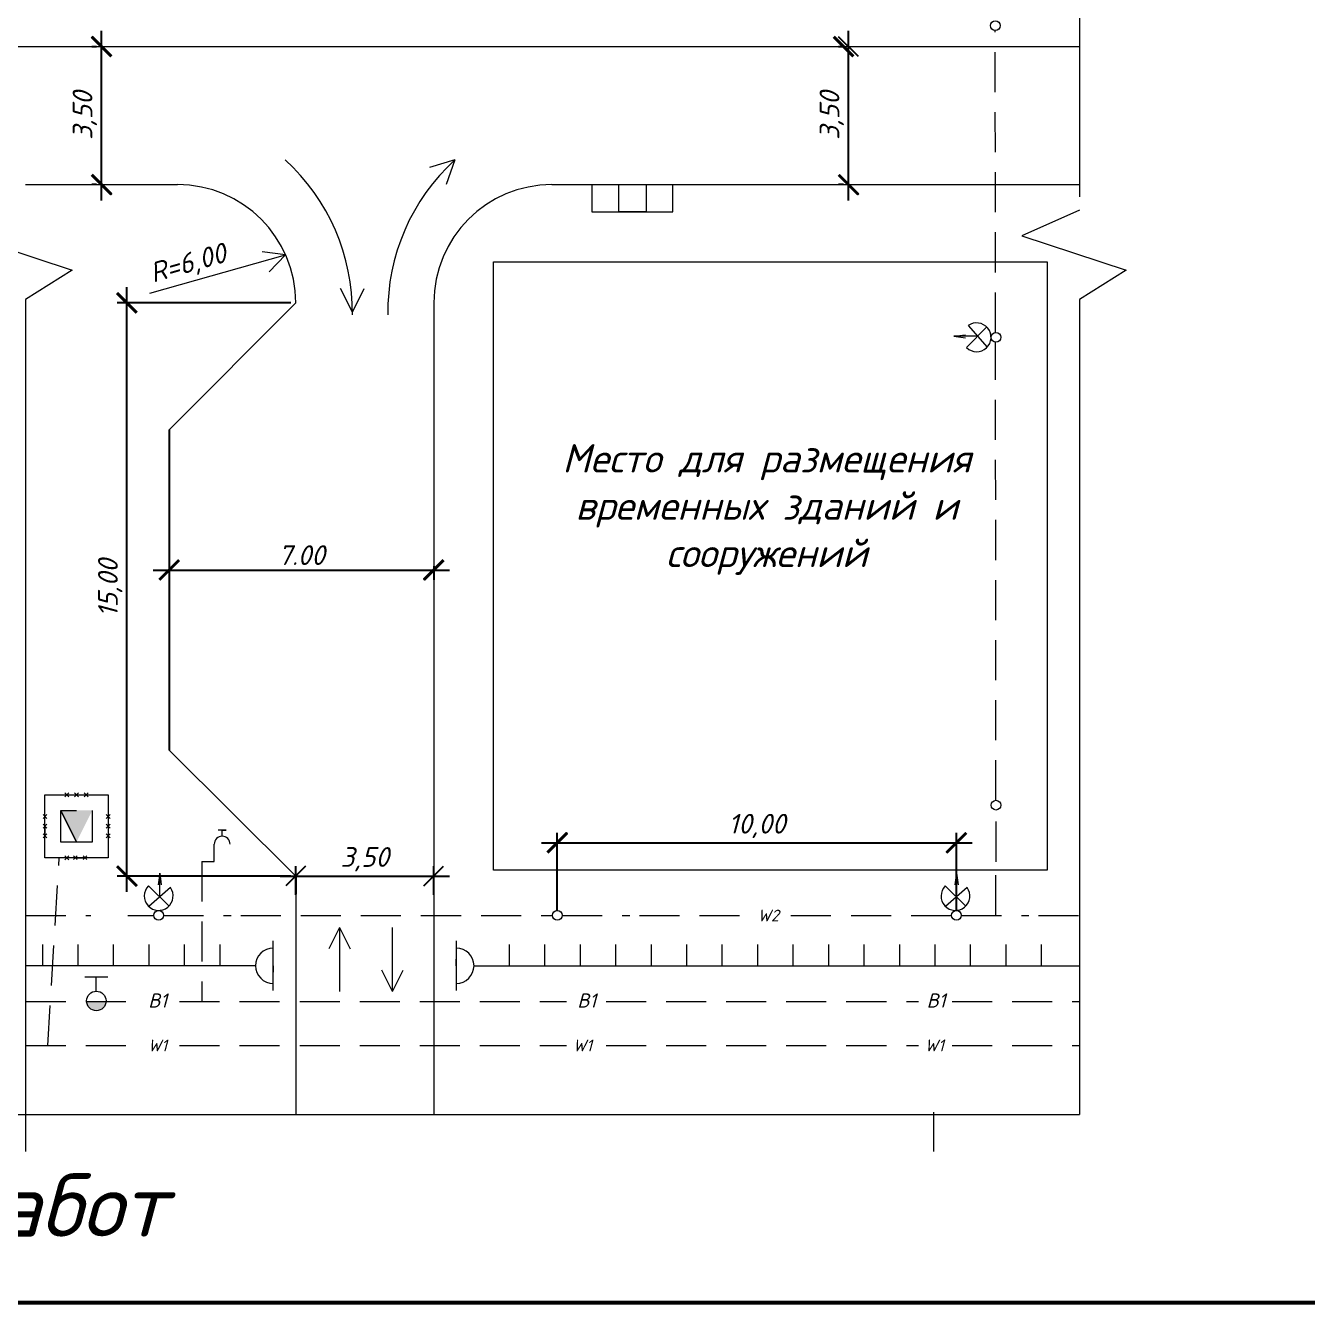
# Model space of a CAD drawing. Header units: millimetres. Extents: x 27137 to 30937, y -4667 to -569.
# Drawn here: x 28579.3 to 28741.9, y -853.6 to -691.6 of the extents above; entities that cross this region are included whole.
import ezdxf

# ---------------------------------------------------------------- set-up
doc = ezdxf.new("R2010")
doc.units = ezdxf.units.MM
doc.header["$LTSCALE"] = 0.4
doc.linetypes.add('ACAD_ISO02W100', pattern=[15, 12, -3])
doc.linetypes.add('штриховаяX2', pattern=[38.1, 25.4, -12.7])
doc.layers.add('здания', color=7, linetype='Continuous', lineweight=40)
doc.styles.add('Isocpeur', font='isocpeui.ttf', dxfattribs={"height": 2.5})
doc.styles.get("Standard").update_dxf_attribs({"font": 'isocpeui.ttf', "height": 2.5})
doc.dimstyles.new('06', dxfattribs={"dimtxt": 2.5, "dimasz": 2.5, "dimexe": 1.25, "dimexo": 0.625, "dimtad": 1, "dimdec": 0, "dimlfac": 200, "dimtxsty": 'Standard', "dimblk": 'OBLIQUE', "dimcen": 2.5, "dimdle": 2, "dimadec": 0, "dimazin": 0, "dimtfac": 1, "dimtdec": 0, "dimtmove": 0, "dimatfit": 3, "dimldrblk": 'OBLIQUE', "dimfxl": 1, "dimarcsym": 0})

# ---------------------------------------------------------------- blocks, each defined once
blk = doc.blocks.new('_Oblique')
at = {"color": 0, "linetype": 'ByBlock', "lineweight": -2}
blk.add_line((-0.5, -0.5), (0.5, 0.5), dxfattribs=at)
blk = doc.blocks.new('*D445')
at = {"color": 0, "lineweight": -2, "transparency": 16777216}
for p, q in [((28683.71, -713.79), (28683.71, -692.29)), ((28683.09, -694.29), (28682.46, -694.29)), ((28683.09, -711.79), (28682.46, -711.79))]:
    blk.add_line(p, q, dxfattribs=at)
at = {"layer": 'Defpoints', "color": 0, "transparency": 16777216}
for p in [(28683.71, -694.29), (28683.71, -694.29), (28683.71, -711.79)]:
    blk.add_point(p, dxfattribs=at)
at = {"color": 0, "lineweight": -2, "transparency": 16777216, "xscale": 2.5, "yscale": 2.5, "zscale": 2.5}
for p, rotation in [((28683.71, -694.29), 90), ((28683.71, -711.79), 270)]:
    blk.add_blockref('_Oblique', p, dxfattribs=dict(at, rotation=rotation))
at = {"color": 0, "lineweight": 15, "transparency": 16777216, "insert": (28681.59, -703.04), "char_height": 2.5, "attachment_point": 5, "rotation": 90, "style": 'Isocpeur'}
blk.add_mtext('3,50', dxfattribs=at)
blk = doc.blocks.new('*D429')
at = {"color": 0, "lineweight": -2, "transparency": 16777216}
for p, q in [((28646.77, -803.84), (28646.77, -794.01)), ((28697.41, -803.84), (28697.41, -794.01)), ((28644.77, -795.26), (28699.41, -795.26))]:
    blk.add_line(p, q, dxfattribs=at)
at = {"layer": 'Defpoints', "color": 0, "transparency": 16777216}
for p in [(28697.41, -795.26), (28646.77, -804.46), (28697.41, -804.46)]:
    blk.add_point(p, dxfattribs=at)
at = {"color": 0, "lineweight": -2, "transparency": 16777216, "xscale": 2.5, "yscale": 2.5, "zscale": 2.5, "rotation": 180}
blk.add_blockref('_Oblique', (28646.77, -795.26), dxfattribs=at)
at = {"color": 0, "lineweight": -2, "transparency": 16777216, "xscale": 2.5, "yscale": 2.5, "zscale": 2.5}
blk.add_blockref('_Oblique', (28697.41, -795.26), dxfattribs=at)
at = {"color": 0, "lineweight": 15, "transparency": 16777216, "insert": (28672.09, -793.14), "char_height": 2.5, "attachment_point": 5, "style": 'Isocpeur'}
blk.add_mtext('10,00', dxfattribs=at)
blk = doc.blocks.new('*D446')
at = {"color": 0, "lineweight": -2, "transparency": 16777216}
for p, q in [((28592.17, -801.49), (28592.17, -724.79)), ((28612.97, -726.79), (28590.92, -726.79)), ((28612.97, -799.49), (28590.92, -799.49))]:
    blk.add_line(p, q, dxfattribs=at)
at = {"layer": 'Defpoints', "color": 0, "transparency": 16777216}
for p in [(28592.17, -726.79), (28613.59, -726.79), (28613.59, -799.49)]:
    blk.add_point(p, dxfattribs=at)
at = {"color": 0, "lineweight": -2, "transparency": 16777216, "xscale": 2.5, "yscale": 2.5, "zscale": 2.5}
for p, rotation in [((28592.17, -726.79), 90), ((28592.17, -799.49), 270)]:
    blk.add_blockref('_Oblique', p, dxfattribs=dict(at, rotation=rotation))
at = {"color": 0, "lineweight": 15, "transparency": 16777216, "insert": (28590.05, -762.98), "char_height": 2.5, "attachment_point": 5, "rotation": 90, "style": 'Isocpeur'}
blk.add_mtext('15,00', dxfattribs=at)
blk = doc.blocks.new('*D430')
at = {"color": 0, "lineweight": -2, "transparency": 16777216}
for p, q in [((28613.59, -801.88), (28613.59, -798.24)), ((28631.09, -801.88), (28631.09, -798.24)), ((28611.59, -799.49), (28633.09, -799.49))]:
    blk.add_line(p, q, dxfattribs=at)
at = {"layer": 'Defpoints', "color": 0, "transparency": 16777216}
for p in [(28631.09, -799.49), (28613.59, -802.51), (28631.09, -802.51)]:
    blk.add_point(p, dxfattribs=at)
at = {"color": 0, "lineweight": -2, "transparency": 16777216, "xscale": 2.5, "yscale": 2.5, "zscale": 2.5, "rotation": 180}
blk.add_blockref('_Oblique', (28613.59, -799.49), dxfattribs=at)
at = {"color": 0, "lineweight": -2, "transparency": 16777216, "xscale": 2.5, "yscale": 2.5, "zscale": 2.5}
blk.add_blockref('_Oblique', (28631.09, -799.49), dxfattribs=at)
at = {"color": 0, "lineweight": 15, "transparency": 16777216, "insert": (28622.34, -797.36), "char_height": 2.5, "attachment_point": 5, "style": 'Isocpeur'}
blk.add_mtext('3,50', dxfattribs=at)
blk = doc.blocks.new('*D431')
at = {"color": 0, "lineweight": -2, "transparency": 16777216}
for p, q in [((28588.96, -713.79), (28588.96, -692.29)), ((28588.33, -694.29), (28587.71, -694.29)), ((28588.33, -711.79), (28587.71, -711.79))]:
    blk.add_line(p, q, dxfattribs=at)
at = {"layer": 'Defpoints', "color": 0, "transparency": 16777216}
for p in [(28588.96, -694.29), (28588.96, -694.29), (28588.96, -711.79)]:
    blk.add_point(p, dxfattribs=at)
at = {"color": 0, "lineweight": -2, "transparency": 16777216, "xscale": 2.5, "yscale": 2.5, "zscale": 2.5}
for p, rotation in [((28588.96, -694.29), 90), ((28588.96, -711.79), 270)]:
    blk.add_blockref('_Oblique', p, dxfattribs=dict(at, rotation=rotation))
at = {"color": 0, "lineweight": 15, "transparency": 16777216, "insert": (28586.83, -703.04), "char_height": 2.5, "attachment_point": 5, "rotation": 90, "style": 'Isocpeur'}
blk.add_mtext('3,50', dxfattribs=at)
blk = doc.blocks.new('*D437')
at = {"color": 0, "lineweight": -2, "transparency": 16777216}
for p, q in [((28595.52, -760.67), (28633.09, -760.67)), ((28597.52, -760.2), (28597.52, -761.92)), ((28631.09, -760.2), (28631.09, -761.92))]:
    blk.add_line(p, q, dxfattribs=at)
at = {"layer": 'Defpoints', "color": 0, "transparency": 16777216}
for p in [(28597.52, -759.57), (28631.09, -759.57), (28631.09, -760.67)]:
    blk.add_point(p, dxfattribs=at)
at = {"color": 0, "lineweight": -2, "transparency": 16777216, "xscale": 2.5, "yscale": 2.5, "zscale": 2.5, "rotation": 180}
blk.add_blockref('_Oblique', (28597.52, -760.67), dxfattribs=at)
at = {"color": 0, "lineweight": -2, "transparency": 16777216, "xscale": 2.5, "yscale": 2.5, "zscale": 2.5}
blk.add_blockref('_Oblique', (28631.09, -760.67), dxfattribs=at)
at = {"color": 0, "lineweight": 15, "transparency": 16777216, "insert": (28614.31, -758.78), "char_height": 2.5, "attachment_point": 5, "style": 'Isocpeur'}
blk.add_mtext('7.00', dxfattribs=at)
blk = doc.blocks.new('_ArchTick')
at = {"color": 0, "linetype": 'ByBlock', "const_width": 0.15}
blk.add_lwpolyline([(-0.5, -0.5), (0.5, 0.5)], dxfattribs=at)

msp = doc.modelspace()

# ---------------------------------------------------------------- hatches: boundary and pattern name
at = {"lineweight": 15}
h = msp.add_hatch(color=256, dxfattribs=at)
h.dxf.hatch_style = 1
h.paths.add_polyline_path([(28585.7766, -791.171), (28583.7766, -791.171), (28585.7766, -795.171), (28585.7766, -793.171)])
h.paths.add_polyline_path([(28587.7766, -791.171), (28585.7766, -791.171), (28585.7766, -793.171), (28585.7766, -795.171)])
msp.add_hatch(color=256, dxfattribs=at).paths.add_polyline_path([(28589.526, -815.327), (28588.2889, -815.327), (28587.0517, -815.327, 1)])

# ---------------------------------------------------------------- linework, layer by layer
at = {"lineweight": 15, "ltscale": 0.5}
for p, q in [((28713.0342, -626.7868), (28713.0342, -713.3333)), ((28178.1826, -694.2868), (28713.0342, -694.2868)), ((28579.3213, -711.7868), (28598.5922, -711.7868)), ((28646.0922, -711.7868), (28713.0342, -711.7868)), ((28677.5196, -711.7868), (28677.5196, -711.7868)), ((28579.3213, -726.3773), (28579.3213, -789.1946)), ((28579.3213, -726.3773), (28579.3213, -829.7152)), ((28613.5922, -726.7868), (28597.5223, -742.8733)), ((28631.0922, -726.7868), (28631.0922, -829.7152)), ((28713.0342, -726.3773), (28713.0342, -789.1946)), ((28713.0342, -726.3773), (28713.0342, -789.1946)), ((28698.6938, -732.4597), (28701.2437, -729.8424)), ((28698.9014, -729.6682), (28701.3001, -732.4023)), ((28631.0922, -730.7258), (28631.0922, -730.7258)), ((28697.0806, -731.0249), (28698.5506, -730.8308)), ((28700.0916, -731.0249), (28697.0806, -731.0249)), ((28697.0806, -731.0249), (28698.5469, -731.2163)), ((28613.5922, -799.4877), (28597.5223, -783.4992)), ((28713.0342, -789.1946), (28713.0342, -829.7152)), ((28713.0342, -789.1946), (28713.0342, -813.2022)), ((28604.7519, -793.6689), (28603.7519, -793.6689)), ((28604.2519, -794.445), (28604.2519, -793.6689)), ((28604.2519, -793.6689), (28604.7519, -793.6689)), ((28603.2388, -797.6387), (28603.2388, -795.4581)), ((28601.6863, -797.6387), (28603.2388, -797.6387)), ((28697.4058, -801.4743), (28697.4058, -797.2755)), ((28697.4058, -797.2755), (28697.4058, -799.3749)), ((28596.3269, -799.1295), (28596.1354, -800.5958)), ((28596.3269, -802.1405), (28596.3269, -799.1295)), ((28596.3269, -799.1295), (28596.521, -800.5995)), ((28613.5922, -799.4877), (28613.5922, -829.7152)), ((28697.4058, -799.1295), (28697.2144, -800.5958)), ((28697.4058, -802.1405), (28697.4058, -799.1295)), ((28697.4058, -799.1295), (28697.6, -800.5995)), ((28594.8921, -800.7427), (28597.5094, -803.2927)), ((28597.6836, -800.9503), (28594.9495, -803.349)), ((28695.9711, -800.7427), (28698.5884, -803.2927)), ((28698.7625, -800.9503), (28696.0284, -803.349)), ((28579.3213, -813.2022), (28579.3213, -829.7152)), ((28445.6084, -829.7152), (28713.0342, -829.7152)), ((28579.3213, -829.4339), (28579.3213, -834.4339)), ((28579.3213, -829.4339), (28579.3213, -834.4339)), ((28694.4945, -829.4339), (28694.4945, -834.4339)), ((28694.4945, -829.4339), (28694.4945, -834.4339))]:
    msp.add_line(p, q, dxfattribs=at)
at = {"linetype": 'штриховаяX2', "lineweight": 15, "ltscale": 0.5}
for p, q in [((28702.3616, -730.5365), (28702.3235, -692.2374)), ((28702.3616, -730.5365), (28702.3235, -692.2374)), ((28702.4205, -789.8807), (28702.3628, -731.7657)), ((28702.4283, -797.6643), (28702.4218, -791.114)), ((28582.138, -820.9869), (28583.5956, -797.171)), ((28601.6863, -797.6387), (28601.6863, -815.4191)), ((28702.4186, -804.4738), (28702.4131, -798.8974)), ((28579.3213, -804.4738), (28587.5803, -804.4738)), ((28592.2996, -804.4738), (28592.8438, -804.4738)), ((28592.8438, -804.4738), (28595.5828, -804.4738)), ((28596.8159, -804.4738), (28605.3793, -804.4738)), ((28606.6125, -804.4738), (28646.1535, -804.4738)), ((28647.3866, -804.4738), (28655.9499, -804.4738)), ((28657.1831, -804.4738), (28671.6875, -804.4738)), ((28676.4069, -804.4738), (28696.7893, -804.4738)), ((28698.0224, -804.4738), (28706.5857, -804.4738)), ((28707.8189, -804.4738), (28713.0342, -804.4738)), ((28579.3213, -815.4191), (28592.8438, -815.4191)), ((28598.8459, -815.4191), (28647.9464, -815.4191)), ((28652.9517, -815.4191), (28692.577, -815.4191)), ((28696.8524, -815.4191), (28713.0342, -815.4191)), ((28579.3213, -820.9869), (28592.8438, -820.9869)), ((28598.8459, -820.9869), (28647.9464, -820.9869)), ((28652.9517, -820.9869), (28692.577, -820.9869)), ((28696.8524, -820.9869), (28713.0342, -820.9869))]:
    msp.add_line(p, q, dxfattribs=at)
at = {"lineweight": 15}
for p, q in [((28633.7813, -708.6249), (28630.5762, -709.6135)), ((28633.7813, -708.6249), (28632.6492, -711.7821)), ((28651.1525, -711.7868), (28651.1525, -715.2274)), ((28651.1525, -711.7868), (28651.1525, -715.2274)), ((28654.5931, -715.2274), (28654.5931, -711.7868)), ((28654.5931, -715.2274), (28654.5931, -711.7868)), ((28658.0337, -711.7868), (28658.0337, -715.2274)), ((28658.0337, -711.7868), (28658.0337, -715.2274)), ((28661.42, -715.2274), (28661.42, -711.7868)), ((28661.42, -715.2274), (28661.42, -711.7868)), ((28651.1525, -715.2274), (28661.42, -715.2274)), ((28651.1525, -715.2274), (28661.42, -715.2274)), ((28651.1525, -715.2274), (28661.42, -715.2274)), ((28658.0337, -715.2274), (28654.5931, -715.2274)), ((28658.0337, -715.2274), (28654.5931, -715.2274)), ((28713.0342, -715.0147), (28705.7093, -718.2702)), ((28571.9964, -718.2702), (28585.2283, -722.6523)), ((28571.9964, -718.2702), (28585.2283, -722.6523)), ((28705.7093, -718.2702), (28718.9412, -722.6523)), ((28612.2838, -720.6846), (28609.3114, -720.3082)), ((28595.0838, -725.5662), (28612.2838, -720.6846)), ((28612.2838, -720.6846), (28610.2101, -722.8543)), ((28585.2283, -722.6523), (28579.3213, -726.3773)), ((28585.2283, -722.6523), (28579.3213, -726.3773)), ((28718.9412, -722.6523), (28713.0342, -726.3773)), ((28620.7693, -727.9452), (28619.2693, -724.9452)), ((28620.7693, -727.9452), (28622.2693, -724.9452)), ((28581.7766, -789.171), (28589.7766, -789.171)), ((28581.7766, -797.171), (28581.7766, -789.171)), ((28584.2987, -788.921), (28584.7987, -789.421)), ((28584.7987, -788.921), (28584.2987, -789.421)), ((28585.5266, -788.921), (28586.0266, -789.421)), ((28586.0266, -788.921), (28585.5266, -789.421)), ((28586.7566, -788.921), (28587.2566, -789.421)), ((28587.2566, -788.921), (28586.7566, -789.421)), ((28589.7766, -789.171), (28589.7766, -797.171)), ((28581.5266, -791.691), (28582.0266, -792.191)), ((28582.0266, -791.691), (28581.5266, -792.191)), ((28583.7766, -795.171), (28583.7766, -791.171)), ((28583.7766, -791.171), (28585.7766, -791.171)), ((28585.7766, -795.171), (28583.7766, -791.171)), ((28583.7766, -791.171), (28585.7766, -795.171)), ((28587.7766, -791.171), (28587.7766, -795.171)), ((28589.5266, -791.691), (28590.0266, -792.191)), ((28590.0266, -791.691), (28589.5266, -792.191)), ((28581.5266, -792.921), (28582.0266, -793.421)), ((28582.0266, -792.921), (28581.5266, -793.421)), ((28581.7766, -793.171), (28581.7766, -791.941)), ((28581.7766, -793.171), (28581.7766, -794.401)), ((28589.5266, -792.191), (28589.5266, -792.191)), ((28589.5266, -792.921), (28590.0266, -793.421)), ((28590.0266, -792.921), (28589.5266, -793.421)), ((28589.5266, -793.421), (28589.5266, -793.421)), ((28581.5266, -794.151), (28582.0266, -794.651)), ((28582.0266, -794.151), (28581.5266, -794.651)), ((28581.7766, -794.401), (28581.7766, -794.401)), ((28589.5266, -794.151), (28590.0266, -794.651)), ((28590.0266, -794.151), (28589.5266, -794.651)), ((28589.5266, -794.651), (28589.5266, -794.651)), ((28585.7766, -795.171), (28583.7766, -795.171)), ((28587.7766, -795.171), (28585.7766, -795.171)), ((28589.7766, -797.171), (28581.7766, -797.171)), ((28584.2987, -796.921), (28584.7987, -797.421)), ((28584.7987, -796.921), (28584.2987, -797.421)), ((28585.3758, -796.9056), (28585.8758, -797.4056)), ((28585.8758, -796.9056), (28585.3758, -797.4056)), ((28585.6258, -797.1556), (28586.8558, -797.1556)), ((28586.6058, -796.9056), (28587.1058, -797.4056)), ((28587.1058, -796.9056), (28586.6058, -797.4056)), ((28619.1209, -806.0277), (28617.7709, -808.7277)), ((28619.1209, -806.0277), (28619.1209, -814.1204)), ((28619.1209, -806.0277), (28619.1209, -810.5277)), ((28619.1209, -806.0277), (28619.1209, -808.7277)), ((28619.1209, -806.0277), (28620.4709, -808.7277)), ((28625.8725, -814.1204), (28625.8725, -806.0277)), ((28610.7329, -814.0131), (28610.7329, -807.7131)), ((28633.9515, -807.7131), (28633.9515, -814.0131)), ((28581.4829, -810.8631), (28581.4829, -808.1631)), ((28581.4829, -810.8631), (28581.4829, -808.1631)), ((28585.9829, -810.8631), (28585.9829, -808.1631)), ((28585.9829, -810.8631), (28585.9829, -808.1631)), ((28590.4829, -810.8631), (28590.4829, -808.1631)), ((28590.4829, -810.8631), (28590.4829, -808.1631)), ((28590.4829, -810.8631), (28590.4829, -808.1631)), ((28590.4829, -810.8631), (28590.4829, -808.1631)), ((28590.4829, -810.8631), (28590.4829, -808.1631)), ((28590.4829, -810.8631), (28590.4829, -808.1631)), ((28594.9829, -810.8631), (28594.9829, -808.1631)), ((28594.9829, -810.8631), (28594.9829, -808.1631)), ((28599.4829, -810.8631), (28599.4829, -808.1631)), ((28599.4829, -810.8631), (28599.4829, -808.1631)), ((28599.4829, -810.8631), (28599.4829, -808.1631)), ((28599.4829, -810.8631), (28599.4829, -808.1631)), ((28599.4829, -810.8631), (28599.4829, -808.1631)), ((28599.4829, -810.8631), (28599.4829, -808.1631)), ((28603.9829, -810.8631), (28603.9829, -808.1631)), ((28603.9829, -810.8631), (28603.9829, -808.1631)), ((28640.7015, -810.8631), (28640.7015, -808.1631)), ((28640.7015, -810.8631), (28640.7015, -808.1631)), ((28645.2015, -810.8631), (28645.2015, -808.1631)), ((28645.2015, -810.8631), (28645.2015, -808.1631)), ((28649.7015, -810.8631), (28649.7015, -808.1631)), ((28649.7015, -810.8631), (28649.7015, -808.1631)), ((28654.2015, -810.8631), (28654.2015, -808.1631)), ((28654.2015, -810.8631), (28654.2015, -808.1631)), ((28654.2015, -810.8631), (28654.2015, -808.1631)), ((28654.2015, -810.8631), (28654.2015, -808.1631)), ((28658.7015, -810.8631), (28658.7015, -808.1631)), ((28658.7015, -810.8631), (28658.7015, -808.1631)), ((28663.2015, -810.8631), (28663.2015, -808.1631)), ((28663.2015, -810.8631), (28663.2015, -808.1631)), ((28667.7015, -810.8631), (28667.7015, -808.1631)), ((28667.7015, -810.8631), (28667.7015, -808.1631)), ((28667.7015, -810.8631), (28667.7015, -808.1631)), ((28667.7015, -810.8631), (28667.7015, -808.1631)), ((28672.2015, -810.8631), (28672.2015, -808.1631)), ((28672.2015, -810.8631), (28672.2015, -808.1631)), ((28676.7015, -810.8631), (28676.7015, -808.1631)), ((28676.7015, -810.8631), (28676.7015, -808.1631)), ((28681.2015, -810.8631), (28681.2015, -808.1631)), ((28681.2015, -810.8631), (28681.2015, -808.1631)), ((28681.2015, -810.8631), (28681.2015, -808.1631)), ((28681.2015, -810.8631), (28681.2015, -808.1631)), ((28685.7015, -810.8631), (28685.7015, -808.1631)), ((28685.7015, -810.8631), (28685.7015, -808.1631)), ((28690.2015, -810.8631), (28690.2015, -808.1631)), ((28690.2015, -810.8631), (28690.2015, -808.1631)), ((28694.7015, -810.8631), (28694.7015, -808.1631)), ((28694.7015, -810.8631), (28694.7015, -808.1631)), ((28694.7015, -810.8631), (28694.7015, -808.1631)), ((28694.7015, -810.8631), (28694.7015, -808.1631)), ((28699.2015, -810.8631), (28699.2015, -808.1631)), ((28699.2015, -810.8631), (28699.2015, -808.1631)), ((28703.7015, -810.8631), (28703.7015, -808.1631)), ((28703.7015, -810.8631), (28703.7015, -808.1631)), ((28708.2015, -810.8631), (28708.2015, -808.1631)), ((28708.2015, -810.8631), (28708.2015, -808.1631)), ((28608.4829, -810.8631), (28579.3213, -810.8631)), ((28610.7329, -810.8631), (28610.7329, -811.6871)), ((28633.9515, -810.8631), (28633.9515, -810.039)), ((28636.2015, -810.8631), (28713.0342, -810.8631)), ((28586.8255, -812.2581), (28588.2832, -812.2581)), ((28588.2832, -814.0892), (28588.2832, -812.2581)), ((28588.2832, -812.2581), (28589.741, -812.2581)), ((28625.8725, -814.1204), (28624.5225, -811.4204)), ((28625.8725, -814.1204), (28627.2225, -811.4204))]:
    msp.add_line(p, q, dxfattribs=at)
at = {"ltscale": 0.5}
for p, q in [((28597.5223, -742.8733), (28597.5223, -783.4992)), ((28613.5922, -799.4877), (28613.5922, -801.7868))]:
    msp.add_line(p, q, dxfattribs=at)
at = {"lineweight": 53, "ltscale": 0.5}
msp.add_line((28339.2286, -853.5601), (28774.4286, -853.5601), dxfattribs=at)
at = {"lineweight": 15, "ltscale": 0.5}
msp.add_lwpolyline([(28638.6637, -721.5813), (28708.9236, -721.5813), (28708.9236, -798.7367), (28638.6637, -798.7367)], close=True, dxfattribs=at)
for centre in [(28702.3229, -691.6207), (28702.4125, -731.151), (28702.4205, -790.4974), (28596.1994, -804.4614), (28646.77, -804.4614), (28697.4058, -804.4614)]:
    msp.add_circle(centre, 0.6167, dxfattribs=at)
at = {"lineweight": 15}
msp.add_circle((28588.2889, -815.327), 1.2372, dxfattribs=at)
for centre, radius, start, end in [((28594.5963, -727.9452), 26.1731, 359.24811, 47.576213), ((28651.4379, -727.9452), 26.1731, 132.423787, 180.75189), ((28610.7329, -810.8631), 2.25, 90, 270), ((28633.9515, -810.8631), 2.25, 270, 90)]:
    msp.add_arc(centre, radius, start, end, dxfattribs=at)
at = {"lineweight": 15, "ltscale": 0.5}
for centre, radius, start, end in [((28598.5922, -726.7868), 15, 0, 90), ((28646.0922, -726.7868), 15, 90, 180), ((28699.9688, -731.151), 1.8271, 225.74633, 125.748105), ((28604.2519, -795.4581), 1.0131, 0, 180), ((28596.2008, -802.0177), 1.8271, 135.74633, 35.748105), ((28697.2797, -802.0177), 1.8271, 135.74633, 35.748105)]:
    msp.add_arc(centre, radius, start, end, dxfattribs=at)

# ---------------------------------------------------------------- block references
at = {"layer": 'здания', "color": 7, "lineweight": 20, "xscale": 2.5, "yscale": 2.5, "zscale": 2.5}
for p, rotation in [((28588.9567, -694.2868), 270), ((28683.0863, -694.2868), 270), ((28588.9567, -711.7868), 270), ((28683.7113, -711.7868), 270), ((28592.1725, -726.7868), 270), ((28597.5223, -760.67), 180), ((28631.0922, -760.67), 180), ((28646.77, -795.2645), 180), ((28697.4058, -795.2645), 180), ((28592.1725, -799.4877), 270)]:
    msp.add_blockref('_ArchTick', p, dxfattribs=dict(at, rotation=rotation))

# ---------------------------------------------------------------- texts
at = {"lineweight": 15}
msp.add_text('Календарный план производства работ', height=8, dxfattribs=at).set_placement((28395.9709, -845.2146))
at = {"lineweight": 15, "insert": (28599.9632, -721.9725), "char_height": 2.5, "attachment_point": 5, "rotation": 15.84478, "style": 'Isocpeur'}
msp.add_mtext('R=6,00', dxfattribs=at)
at = {"lineweight": 15, "insert": (28673.3379, -752.9914), "char_height": 3.6, "attachment_point": 5, "style": 'Isocpeur'}
msp.add_mtext_dynamic_manual_height_columns('Место для размещения временных зданий и сооружений', width=62.337472, gutter_width=12.5, heights=[0], dxfattribs=at)
at = {"linetype": 'штриховаяX2', "lineweight": 15, "char_height": 1.5, "attachment_point": 1, "style": 'Isocpeur'}
for s, insert in [('W2', (28672.1875, -803.7515)), ('W1', (28594.8569, -820.2158)), ('W1', (28648.7681, -820.2158)), ('W1', (28693.3987, -820.2158))]:
    msp.add_mtext_dynamic_manual_height_columns(s, width=3.719358, gutter_width=12.5, heights=[0], dxfattribs=dict(at, insert=insert))
at = {"linetype": 'ACAD_ISO02W100', "lineweight": 15, "char_height": 1.8, "attachment_point": 1, "style": 'Isocpeur'}
for insert in [(28594.8736, -814.3737), (28649.3063, -814.3737), (28693.624, -814.3737)]:
    msp.add_mtext_dynamic_manual_height_columns('В1', width=8.608704, gutter_width=12.5, heights=[0], dxfattribs=dict(at, insert=insert))

# ---------------------------------------------------------------- dimensions: what is measured, and where the dimension line sits
at = {"lineweight": 15}
for p1, p2, distance, picture, middle in [((28588.9567, -711.7868), (28588.9567, -694.2868), 0, '*D431', (28586.8317, -703.0368)), ((28683.7113, -711.7868), (28683.7113, -694.2868), 0, '*D445', (28681.5863, -703.0368)), ((28613.5922, -802.5089), (28631.0922, -802.5089), 3.0212, '*D430', (28622.3422, -797.3627))]:
    dim = msp.add_aligned_dim(p1=p1, p2=p2, distance=distance, text='3,50', dimstyle='06', override={"dimtxsty": 'Isocpeur'}, dxfattribs=at)
    dim.commit()
    dim.dimension.update_dxf_attribs({"geometry": picture, "text_midpoint": middle})
for base, p1, p2, angle, text, picture, middle in [((28592.1725, -726.7868), (28613.5922, -799.4877), (28613.5922, -726.7868), 90, '15,00', '*D446', (28592.1725, -762.9782)), ((28697.4058, -795.2645), (28646.77, -804.4614), (28697.4058, -804.4614), 0, '10,00', '*D429', (28672.0879, -795.2645))]:
    dim = msp.add_linear_dim(base=base, p1=p1, p2=p2, angle=angle, text=text, dimstyle='06', override={"dimtxsty": 'Isocpeur'}, dxfattribs=at)
    dim.commit()
    dim.dimension.update_dxf_attribs({"geometry": picture, "text_midpoint": middle, "dimtype": 161})
dim = msp.add_linear_dim(base=(28631.0922, -760.67), p1=(28597.5223, -759.5739), p2=(28631.0922, -759.5739), text='7.00', dimstyle='06', override={"dimtxsty": 'Isocpeur'}, dxfattribs=at)
dim.commit()
dim.dimension.update_dxf_attribs({"geometry": '*D437', "text_midpoint": (28614.3073, -758.7789)})

doc.saveas('drawing.dxf')
